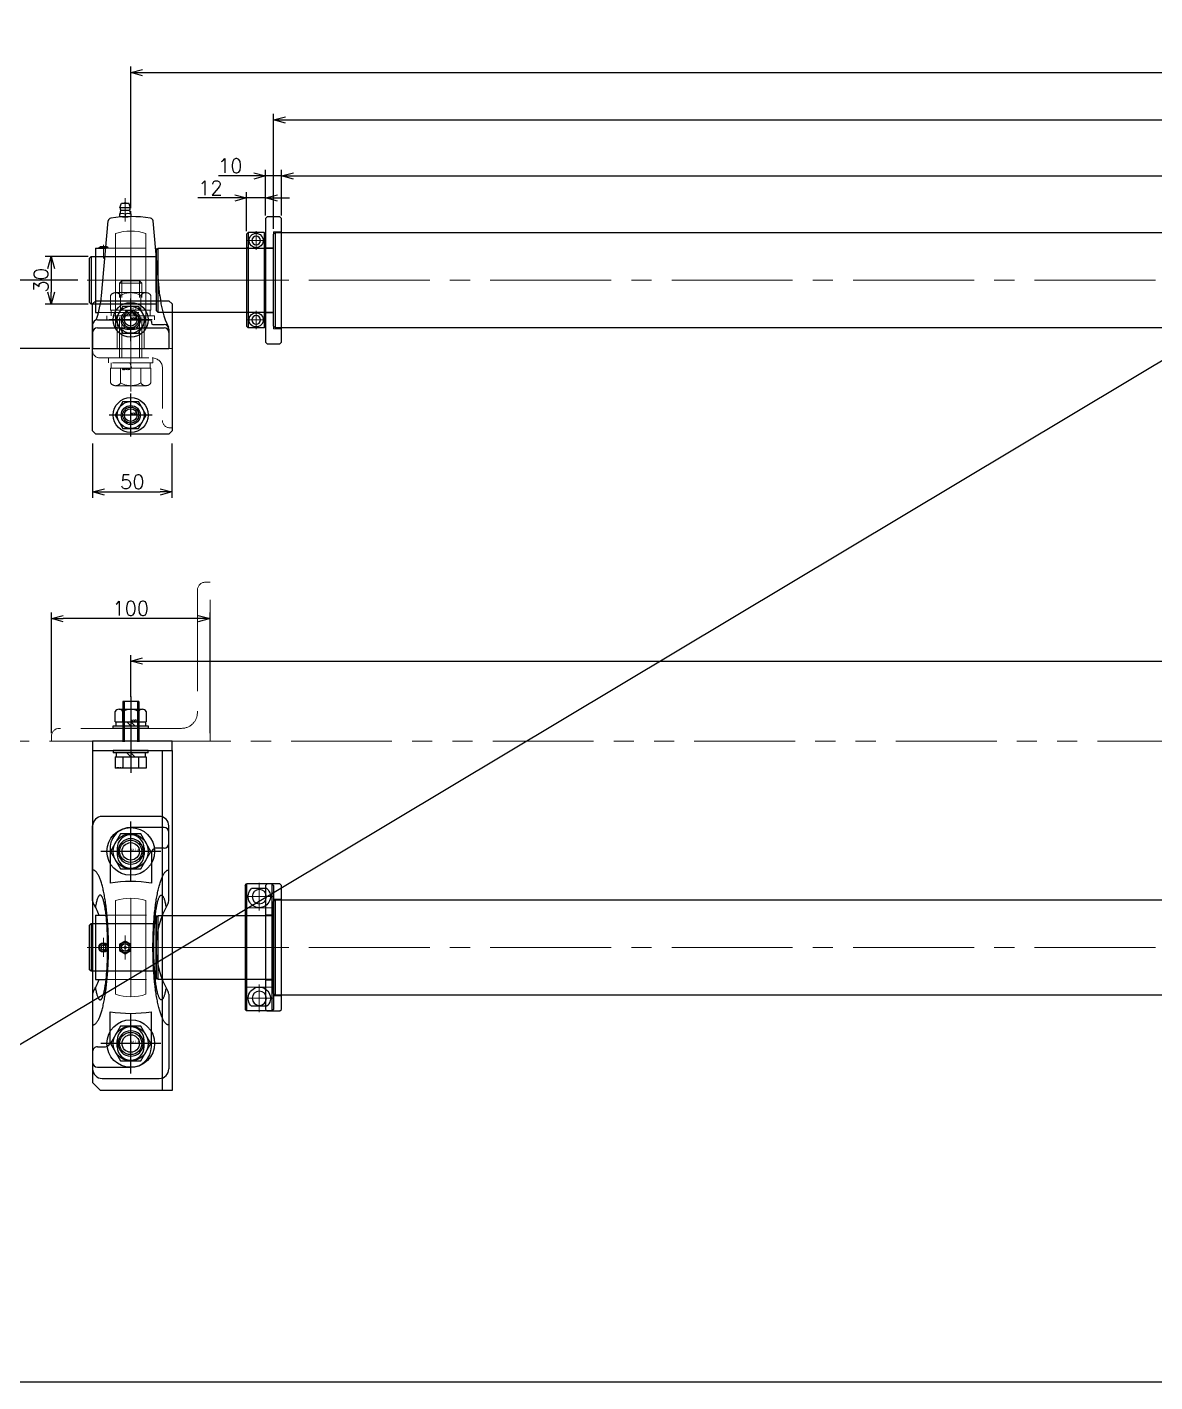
# Model space of a CAD drawing. Header units: millimetres. Extents: x -8731 to 85711, y -14522 to 31379.
# Drawn here: x 37711 to 38421, y -7306 to -6453 of the extents above; entities that cross this region are included whole.
import ezdxf

# ---------------------------------------------------------------- set-up
doc = ezdxf.new("R2010")
doc.units = ezdxf.units.MM
doc.header["$LTSCALE"] = 4
doc.header["$PDMODE"] = 99
doc.header["$PDSIZE"] = 1
for name, pattern in [('CENTER2', [28.575, 19.05, -3.175, 3.175, -3.175]), ('HIDDEN', [9.525, 6.35, -3.175]), ('PHANTOM2', [31.75, 15.875, -3.175, 3.175, -3.175, 3.175, -3.175])]:
    doc.linetypes.add(name, pattern=pattern)
for name, color, linetype, lineweight in [('04_HIDDEN', 2, 'HIDDEN', 13), ('05_CENTER', 4, 'CENTER2', 13), ('06_PHANTOM', 2, 'PHANTOM2', 13), ('08_DIM', 3, 'Continuous', 13)]:
    doc.layers.add(name, color=color, linetype=linetype, lineweight=lineweight)
doc.layers.add('10_DRAFT', color=8, linetype='Continuous', lineweight=0, plot=False)
doc.styles.add('KANJI0', font='txt.shx', dxfattribs={"width": 0.9, "height": 30, "bigfont": 'bigfont'})
doc.styles.add('KSS_TXT', font='txt.shx', dxfattribs={"bigfont": 'extfont2.shx'})
doc.styles.add('KSS_TXT_L', font='txt.shx', dxfattribs={"height": 9, "bigfont": 'extfont2.shx'})
doc.dimstyles.new('KSS_DIM', dxfattribs={"dimscale": 3, "dimtxt": 3, "dimasz": 2.5, "dimexe": 1.25, "dimexo": 0.625, "dimtad": 1, "dimdsep": 46, "dimtxsty": 'KSS_TXT', "dimblk": 'OPEN30', "dimcen": 0, "dimazin": 2, "dimtfac": 0.75, "dimtmove": 0, "dimatfit": 3, "dimldrblk": 'OPEN30', "dimfxl": 1, "dimtolj": 1, "dimarcsym": 0})

# ---------------------------------------------------------------- blocks, each defined once
blk = doc.blocks.new('A$C448B04A9_1_1_1')
at = {"color": 0}
for p, q in [((3, 100), (0, 100)), ((0, 0), (0, 100)), ((8, 18), (8, 95)), ((0, 0), (100, 0)), ((95, 8), (18, 8)), ((100, 3), (100, 0))]:
    blk.add_line(p, q, dxfattribs=at)
for centre, radius, start, end in [((3, 95), 5, 0, 90), ((18, 18), 10, 180, 270), ((95, 3), 5, 0, 90)]:
    blk.add_arc(centre, radius, start, end, dxfattribs=at)
blk = doc.blocks.new('_Open30')
at = {"color": 0, "linetype": 'ByBlock', "lineweight": -2}
for p, q in [((-1, 0.27), (0, 0)), ((0, 0), (-1, -0.27)), ((0, 0), (-1, 0))]:
    blk.add_line(p, q, dxfattribs=at)
blk = doc.blocks.new('*D1582')
at = {"layer": '08_DIM', "color": 0, "lineweight": -2, "transparency": 16777216}
for p, q in [((37776.13, -6874.85), (37776.13, -6848.58)), ((39876.13, -6867.69), (39876.13, -6848.58)), ((37783.63, -6852.33), (39868.63, -6852.33))]:
    blk.add_line(p, q, dxfattribs=at)
at = {"layer": 'Defpoints', "color": 0, "transparency": 16777216}
for p in [(39876.13, -6852.33), (37776.13, -6876.73), (39876.13, -6869.57)]:
    blk.add_point(p, dxfattribs=at)
at = {"layer": '08_DIM', "color": 0, "lineweight": -2, "transparency": 16777216, "xscale": 7.5, "yscale": 7.5, "zscale": 7.5, "rotation": 180}
blk.add_blockref('_Open30', (37776.13, -6852.33), dxfattribs=at)
at = {"layer": '08_DIM', "color": 0, "lineweight": -2, "transparency": 16777216, "xscale": 7.5, "yscale": 7.5, "zscale": 7.5}
blk.add_blockref('_Open30', (39876.13, -6852.33), dxfattribs=at)
at = {"layer": '08_DIM', "color": 0, "transparency": 16777216, "insert": (38826.13, -6845.95), "char_height": 9, "attachment_point": 5, "style": 'KSS_TXT'}
blk.add_mtext('\\A1;2100', dxfattribs=at)
blk = doc.blocks.new('*D1583')
at = {"layer": '08_DIM', "color": 0, "lineweight": -2, "transparency": 16777216}
for p, q in [((37726.13, -6897.85), (37726.13, -6821.85)), ((37818.63, -6825.6), (37733.63, -6825.6)), ((37826.13, -6897.85), (37826.13, -6821.85))]:
    blk.add_line(p, q, dxfattribs=at)
at = {"layer": 'Defpoints', "color": 0, "transparency": 16777216}
for p in [(37726.13, -6825.6), (37726.13, -6899.73), (37826.13, -6899.73)]:
    blk.add_point(p, dxfattribs=at)
at = {"layer": '08_DIM', "color": 0, "lineweight": -2, "transparency": 16777216, "xscale": 7.5, "yscale": 7.5, "zscale": 7.5, "rotation": 180}
blk.add_blockref('_Open30', (37726.13, -6825.6), dxfattribs=at)
at = {"layer": '08_DIM', "color": 0, "lineweight": -2, "transparency": 16777216, "xscale": 7.5, "yscale": 7.5, "zscale": 7.5}
blk.add_blockref('_Open30', (37826.13, -6825.6), dxfattribs=at)
at = {"layer": '08_DIM', "color": 0, "transparency": 16777216, "insert": (37776.13, -6819.22), "char_height": 9, "attachment_point": 5, "style": 'KSS_TXT'}
blk.add_mtext('\\A1;100', dxfattribs=at)
blk = doc.blocks.new('A$C75557FAE_1_1_1')
at = {"color": 0}
for p, q in [((-26, 941), (-26, 727)), ((-20, 727), (-20, 941)), ((24, 941), (24, 732)), ((-26, 727), (19, 727)), ((19, 727), (24, 732))]:
    blk.add_line(p, q, dxfattribs=at)
blk.add_lwpolyline([(-26, 947), (24, 947), (24, 941), (-26, 941)], close=True, dxfattribs=at)
for centre in [(0, 877.5), (0, 756.5)]:
    blk.add_circle(centre, 8, dxfattribs=at)
at = {"layer": '05_CENTER'}
for p, q in [((0, 928.08), (0, 959.92)), ((0, 862.34), (0, 892.66)), ((-15.16, 877.5), (15.16, 877.5)), ((0, 741.34), (0, 771.66)), ((-15.16, 756.5), (15.16, 756.5))]:
    blk.add_line(p, q, dxfattribs=at)
blk = doc.blocks.new('MUCAP206Jc_1_1_1')
at = {"color": 0}
for p, q in [((-82.5, 18), (-82.5, -18)), ((-29.39, 24), (-76.5, 24)), ((-75.5, 21), (-75.5, 0)), ((-62.5, 21), (-62.5, 16)), ((29.39, 24), (76.5, 24)), ((82.5, -18), (82.5, 18)), ((-59.5, 13), (-40.48, 13)), ((-20.25, 15.9), (20.25, 15.9)), ((-20.25, 15.53), (-20.25, 15.9)), ((20.25, 15.53), (20.25, 15.9)), ((62.5, 13), (40.48, 13)), ((-62.5, 8.5), (-58.5, 8.5)), ((62.5, 8.5), (58.5, 8.5)), ((-62.5, -8.5), (-58.5, -8.5)), ((62.5, -8.5), (58.5, -8.5)), ((75.5, -21), (75.5, 0)), ((-62.5, -13), (-40.48, -13)), ((-20.25, -22.2), (-20.25, -15.53)), ((20.25, -22.2), (20.25, -15.53)), ((59.5, -13), (40.48, -13)), ((62.5, -21), (62.5, -16)), ((-29.39, -24), (-76.5, -24)), ((-20.25, -22.2), (20.25, -22.2)), ((29.39, -24), (76.5, -24))]:
    blk.add_line(p, q, dxfattribs=at)
for points in [[(-2.02, 0), (-4.04, -3.5), (-2.02, -7), (2.02, -7), (4.04, -3.5), (2.02, 0)], [(-0.87, -15.7), (-1.73, -17.2), (-0.87, -18.7), (0.87, -18.7), (1.73, -17.2), (0.87, -15.7)]]:
    blk.add_lwpolyline(points, close=True, dxfattribs=at)
for points in [[(48.83, 24, 0), (48.82, 23.75, 0), (48.77, 23.51, 0), (48.7, 23.26, 0), (48.6, 23.02, 0), (48.46, 22.78, 0), (48.3, 22.53, 0), (48.11, 22.29, 0), (47.89, 22.05, 0), (47.64, 21.81, 0), (47.37, 21.57, 0), (47.06, 21.33, 0), (46.73, 21.1, 0), (46.37, 20.86, 0), (45.98, 20.63, 0), (45.56, 20.4, 0), (45.11, 20.17, 0), (44.64, 19.95, 0), (44.14, 19.72, 0), (43.62, 19.5, 0), (43.07, 19.29, 0), (42.49, 19.07, 0), (41.88, 18.86, 0), (41.26, 18.65, 0), (40.6, 18.44, 0), (39.92, 18.24, 0), (39.22, 18.04, 0), (38.5, 17.85, 0), (37.75, 17.66, 0), (36.98, 17.47, 0), (36.18, 17.28, 0), (35.37, 17.11, 0), (34.53, 16.93, 0), (33.67, 16.76, 0), (32.79, 16.59, 0), (31.9, 16.43, 0), (30.98, 16.27, 0), (30.04, 16.12, 0), (29.09, 15.97, 0), (28.12, 15.82, 0), (27.13, 15.68, 0), (26.12, 15.55, 0), (25.1, 15.42, 0), (24.07, 15.3, 0), (23.02, 15.18, 0), (21.96, 15.07, 0), (20.88, 14.96, 0), (19.79, 14.86, 0), (18.69, 14.76, 0), (17.57, 14.67, 0), (16.45, 14.58, 0), (15.32, 14.51, 0), (14.17, 14.43, 0), (13.02, 14.36, 0), (11.87, 14.3, 0), (10.7, 14.24, 0), (9.53, 14.19, 0), (8.35, 14.15, 0), (7.17, 14.11, 0), (5.98, 14.07, 0), (4.79, 14.05, 0), (3.59, 14.03, 0), (2.4, 14.01, 0), (1.2, 14, 0), (0, 14, 0), (-1.2, 14, 0), (-2.4, 14.01, 0), (-3.59, 14.03, 0), (-4.79, 14.05, 0), (-5.98, 14.07, 0), (-7.17, 14.11, 0), (-8.35, 14.15, 0), (-9.53, 14.19, 0), (-10.7, 14.24, 0), (-11.87, 14.3, 0), (-13.02, 14.36, 0), (-14.17, 14.43, 0), (-15.32, 14.51, 0), (-16.45, 14.58, 0), (-17.57, 14.67, 0), (-18.69, 14.76, 0), (-19.79, 14.86, 0), (-20.88, 14.96, 0), (-21.96, 15.07, 0), (-23.02, 15.18, 0), (-24.07, 15.3, 0), (-25.1, 15.42, 0), (-26.12, 15.55, 0), (-27.13, 15.68, 0), (-28.12, 15.82, 0), (-29.09, 15.97, 0), (-30.04, 16.12, 0), (-30.98, 16.27, 0), (-31.9, 16.43, 0), (-32.79, 16.59, 0), (-33.67, 16.76, 0), (-34.53, 16.93, 0), (-35.37, 17.11, 0), (-36.18, 17.28, 0), (-36.98, 17.47, 0), (-37.75, 17.66, 0), (-38.5, 17.85, 0), (-39.22, 18.04, 0), (-39.92, 18.24, 0), (-40.6, 18.44, 0), (-41.26, 18.65, 0), (-41.88, 18.86, 0), (-42.49, 19.07, 0), (-43.07, 19.29, 0), (-43.62, 19.5, 0), (-44.14, 19.72, 0), (-44.64, 19.95, 0), (-45.11, 20.17, 0), (-45.56, 20.4, 0), (-45.98, 20.63, 0), (-46.37, 20.86, 0), (-46.73, 21.1, 0), (-47.06, 21.33, 0), (-47.37, 21.57, 0), (-47.64, 21.81, 0), (-47.89, 22.05, 0), (-48.11, 22.29, 0), (-48.3, 22.53, 0), (-48.46, 22.78, 0), (-48.6, 23.02, 0), (-48.7, 23.26, 0), (-48.77, 23.51, 0), (-48.82, 23.75, 0), (-48.83, 24, 0)], [(25.5, 22.27, 0), (26.23, 22.14, 0), (26.92, 22, 0), (27.57, 21.87, 0), (28.2, 21.73, 0), (28.78, 21.58, 0), (29.33, 21.43, 0), (29.85, 21.28, 0), (30.33, 21.13, 0), (30.77, 20.98, 0), (31.17, 20.82, 0), (31.53, 20.66, 0), (31.86, 20.5, 0), (32.14, 20.34, 0), (32.38, 20.18, 0), (32.59, 20.01, 0), (32.75, 19.85, 0), (32.87, 19.68, 0), (32.95, 19.51, 0), (33, 19.35, 0), (32.99, 19.18, 0), (32.95, 19.01, 0), (32.87, 18.85, 0), (32.75, 18.68, 0), (32.58, 18.51, 0), (32.38, 18.35, 0), (32.13, 18.19, 0), (31.85, 18.02, 0), (31.52, 17.86, 0), (31.16, 17.7, 0), (30.75, 17.55, 0), (30.31, 17.39, 0), (29.83, 17.24, 0), (29.32, 17.09, 0), (28.76, 16.94, 0), (28.18, 16.8, 0), (27.55, 16.66, 0), (26.89, 16.52, 0), (26.2, 16.39, 0), (25.48, 16.26, 0), (24.72, 16.13, 0), (23.94, 16.01, 0), (23.12, 15.89, 0), (22.28, 15.77, 0), (21.4, 15.66, 0), (20.5, 15.56, 0), (19.58, 15.45, 0), (18.63, 15.36, 0), (17.66, 15.27, 0), (16.66, 15.18, 0), (15.65, 15.1, 0), (14.61, 15.02, 0), (13.56, 14.95, 0), (12.49, 14.88, 0), (11.4, 14.82, 0), (10.3, 14.77, 0), (9.19, 14.72, 0), (8.07, 14.67, 0), (6.93, 14.64, 0), (5.79, 14.6, 0), (4.64, 14.58, 0), (3.49, 14.56, 0), (2.33, 14.54, 0), (1.16, 14.53, 0), (0, 14.53, 0), (-1.16, 14.53, 0), (-2.33, 14.54, 0), (-3.49, 14.56, 0), (-4.64, 14.58, 0), (-5.79, 14.6, 0), (-6.93, 14.64, 0), (-8.07, 14.67, 0), (-9.19, 14.72, 0), (-10.3, 14.77, 0), (-11.4, 14.82, 0), (-12.49, 14.88, 0), (-13.56, 14.95, 0), (-14.61, 15.02, 0), (-15.65, 15.1, 0), (-16.66, 15.18, 0), (-17.66, 15.27, 0), (-18.63, 15.36, 0), (-19.58, 15.45, 0), (-20.5, 15.56, 0), (-21.4, 15.66, 0), (-22.28, 15.77, 0), (-23.12, 15.89, 0), (-23.94, 16.01, 0), (-24.72, 16.13, 0), (-25.48, 16.26, 0), (-26.2, 16.39, 0), (-26.89, 16.52, 0), (-27.55, 16.66, 0), (-28.18, 16.8, 0), (-28.76, 16.94, 0), (-29.32, 17.09, 0), (-29.83, 17.24, 0), (-30.31, 17.39, 0), (-30.75, 17.55, 0), (-31.16, 17.7, 0), (-31.52, 17.86, 0), (-31.85, 18.02, 0), (-32.13, 18.19, 0), (-32.38, 18.35, 0), (-32.58, 18.51, 0), (-32.75, 18.68, 0), (-32.87, 18.85, 0), (-32.95, 19.01, 0), (-32.99, 19.18, 0), (-33, 19.35, 0), (-32.95, 19.51, 0), (-32.87, 19.68, 0), (-32.75, 19.85, 0), (-32.59, 20.01, 0), (-32.38, 20.18, 0), (-32.14, 20.34, 0), (-31.86, 20.5, 0), (-31.53, 20.66, 0), (-31.17, 20.82, 0), (-30.77, 20.98, 0), (-30.33, 21.13, 0), (-29.85, 21.28, 0), (-29.33, 21.43, 0), (-28.78, 21.58, 0), (-28.2, 21.73, 0), (-27.57, 21.87, 0), (-26.92, 22, 0), (-26.23, 22.14, 0), (-25.5, 22.27, 0)], [(48.83, -24, 0), (48.82, -23.75, 0), (48.77, -23.51, 0), (48.7, -23.26, 0), (48.6, -23.02, 0), (48.46, -22.78, 0), (48.3, -22.53, 0), (48.11, -22.29, 0), (47.89, -22.05, 0), (47.64, -21.81, 0), (47.37, -21.57, 0), (47.06, -21.33, 0), (46.73, -21.1, 0), (46.37, -20.86, 0), (45.98, -20.63, 0), (45.56, -20.4, 0), (45.11, -20.17, 0), (44.64, -19.95, 0), (44.14, -19.72, 0), (43.62, -19.5, 0), (43.07, -19.29, 0), (42.49, -19.07, 0), (41.88, -18.86, 0), (41.26, -18.65, 0), (40.6, -18.44, 0), (39.92, -18.24, 0), (39.22, -18.04, 0), (38.5, -17.85, 0), (37.75, -17.66, 0), (36.98, -17.47, 0), (36.18, -17.28, 0), (35.37, -17.11, 0), (34.53, -16.93, 0), (33.67, -16.76, 0), (32.79, -16.59, 0), (31.9, -16.43, 0), (30.98, -16.27, 0), (30.04, -16.12, 0), (29.09, -15.97, 0), (28.12, -15.82, 0), (27.13, -15.69, 0), (26.12, -15.55, 0), (25.1, -15.42, 0), (24.07, -15.3, 0), (23.02, -15.18, 0), (21.96, -15.07, 0), (20.88, -14.96, 0), (19.79, -14.86, 0), (18.69, -14.76, 0), (17.57, -14.67, 0), (16.45, -14.59, 0), (15.32, -14.51, 0), (14.17, -14.43, 0), (13.02, -14.36, 0), (11.87, -14.3, 0), (10.7, -14.24, 0), (9.53, -14.19, 0), (8.35, -14.15, 0), (7.17, -14.11, 0), (5.98, -14.08, 0), (4.79, -14.05, 0), (3.59, -14.03, 0), (2.4, -14.01, 0), (1.2, -14, 0), (0, -14, 0), (-1.2, -14, 0), (-2.4, -14.01, 0), (-3.59, -14.03, 0), (-4.79, -14.05, 0), (-5.98, -14.08, 0), (-7.17, -14.11, 0), (-8.35, -14.15, 0), (-9.53, -14.19, 0), (-10.7, -14.24, 0), (-11.87, -14.3, 0), (-13.02, -14.36, 0), (-14.17, -14.43, 0), (-15.32, -14.51, 0), (-16.45, -14.59, 0), (-17.57, -14.67, 0), (-18.69, -14.76, 0), (-19.79, -14.86, 0), (-20.88, -14.96, 0), (-21.96, -15.07, 0), (-23.02, -15.18, 0), (-24.07, -15.3, 0), (-25.1, -15.42, 0), (-26.12, -15.55, 0), (-27.13, -15.69, 0), (-28.12, -15.82, 0), (-29.09, -15.97, 0), (-30.04, -16.12, 0), (-30.98, -16.27, 0), (-31.9, -16.43, 0), (-32.79, -16.59, 0), (-33.67, -16.76, 0), (-34.53, -16.93, 0), (-35.37, -17.11, 0), (-36.18, -17.28, 0), (-36.98, -17.47, 0), (-37.75, -17.66, 0), (-38.5, -17.85, 0), (-39.22, -18.04, 0), (-39.92, -18.24, 0), (-40.6, -18.44, 0), (-41.26, -18.65, 0), (-41.88, -18.86, 0), (-42.49, -19.07, 0), (-43.07, -19.29, 0), (-43.62, -19.5, 0), (-44.14, -19.72, 0), (-44.64, -19.95, 0), (-45.11, -20.17, 0), (-45.56, -20.4, 0), (-45.98, -20.63, 0), (-46.37, -20.86, 0), (-46.73, -21.1, 0), (-47.06, -21.33, 0), (-47.37, -21.57, 0), (-47.64, -21.81, 0), (-47.89, -22.05, 0), (-48.11, -22.29, 0), (-48.3, -22.53, 0), (-48.46, -22.78, 0), (-48.6, -23.02, 0), (-48.7, -23.26, 0), (-48.77, -23.51, 0), (-48.82, -23.75, 0), (-48.83, -24, 0)], [(25.5, -22.27, 0), (26.23, -22.14, 0), (26.92, -22, 0), (27.57, -21.87, 0), (28.2, -21.73, 0), (28.78, -21.58, 0), (29.33, -21.43, 0), (29.85, -21.28, 0), (30.33, -21.13, 0), (30.77, -20.98, 0), (31.17, -20.82, 0), (31.53, -20.66, 0), (31.86, -20.5, 0), (32.14, -20.34, 0), (32.38, -20.18, 0), (32.59, -20.01, 0), (32.75, -19.85, 0), (32.87, -19.68, 0), (32.95, -19.51, 0), (33, -19.35, 0), (32.99, -19.18, 0), (32.95, -19.01, 0), (32.87, -18.85, 0), (32.75, -18.68, 0), (32.58, -18.51, 0), (32.38, -18.35, 0), (32.13, -18.19, 0), (31.85, -18.02, 0), (31.52, -17.86, 0), (31.16, -17.71, 0), (30.75, -17.55, 0), (30.31, -17.39, 0), (29.83, -17.24, 0), (29.32, -17.09, 0), (28.76, -16.95, 0), (28.18, -16.8, 0), (27.55, -16.66, 0), (26.89, -16.52, 0), (26.2, -16.39, 0), (25.48, -16.26, 0), (24.72, -16.13, 0), (23.94, -16.01, 0), (23.12, -15.89, 0), (22.28, -15.77, 0), (21.4, -15.66, 0), (20.5, -15.56, 0), (19.58, -15.45, 0), (18.63, -15.36, 0), (17.66, -15.27, 0), (16.66, -15.18, 0), (15.65, -15.1, 0), (14.61, -15.02, 0), (13.56, -14.95, 0), (12.49, -14.88, 0), (11.4, -14.82, 0), (10.3, -14.77, 0), (9.19, -14.72, 0), (8.07, -14.68, 0), (6.93, -14.64, 0), (5.79, -14.6, 0), (4.64, -14.58, 0), (3.49, -14.56, 0), (2.33, -14.54, 0), (1.16, -14.53, 0), (0, -14.53, 0), (-1.16, -14.53, 0), (-2.33, -14.54, 0), (-3.49, -14.56, 0), (-4.64, -14.58, 0), (-5.79, -14.6, 0), (-6.93, -14.64, 0), (-8.07, -14.68, 0), (-9.19, -14.72, 0), (-10.3, -14.77, 0), (-11.4, -14.82, 0), (-12.49, -14.88, 0), (-13.56, -14.95, 0), (-14.61, -15.02, 0), (-15.65, -15.1, 0), (-16.66, -15.18, 0), (-17.66, -15.27, 0), (-18.63, -15.36, 0), (-19.58, -15.45, 0), (-20.5, -15.56, 0), (-21.4, -15.66, 0), (-22.28, -15.77, 0), (-23.12, -15.89, 0), (-23.94, -16.01, 0), (-24.72, -16.13, 0), (-25.48, -16.26, 0), (-26.2, -16.39, 0), (-26.89, -16.52, 0), (-27.55, -16.66, 0), (-28.18, -16.8, 0), (-28.76, -16.95, 0), (-29.32, -17.09, 0), (-29.83, -17.24, 0), (-30.31, -17.39, 0), (-30.75, -17.55, 0), (-31.16, -17.71, 0), (-31.52, -17.86, 0), (-31.85, -18.02, 0), (-32.13, -18.19, 0), (-32.38, -18.35, 0), (-32.58, -18.51, 0), (-32.75, -18.68, 0), (-32.87, -18.85, 0), (-32.95, -19.01, 0), (-32.99, -19.18, 0), (-33, -19.35, 0), (-32.95, -19.51, 0), (-32.87, -19.68, 0), (-32.75, -19.85, 0), (-32.59, -20.01, 0), (-32.38, -20.18, 0), (-32.14, -20.34, 0), (-31.86, -20.5, 0), (-31.53, -20.66, 0), (-31.17, -20.82, 0), (-30.77, -20.98, 0), (-30.33, -21.13, 0), (-29.85, -21.28, 0), (-29.33, -21.43, 0), (-28.78, -21.58, 0), (-28.2, -21.73, 0), (-27.57, -21.87, 0), (-26.92, -22, 0), (-26.23, -22.14, 0), (-25.5, -22.27, 0)]]:
    blk.add_polyline3d(points, dxfattribs=at)
for centre, radius in [((0, -3.5), 3.3), ((0, -3.5), 2.4), ((0, -3.5), 0.555), ((0, -17.2), 3), ((0, -17.2), 2.45)]:
    blk.add_circle(centre, radius, dxfattribs=at)
for centre, radius, start, end in [((-76.5, 18), 6, 90, 180), ((-72.5, 21), 3, 90, 180), ((-65.5, 21), 3, 0, 90), ((-29.39, 21), 3, 59.54969, 90), ((0, 71), 55, 239.54969, 300.45031), ((29.39, 21), 3, 90, 120.45031), ((76.5, 18), 6, 0, 90), ((-59.5, 16), 3, 180, 270), ((41.5, 0), 83, 170.98886, 189.01114), ((-41.5, 0), 83, 350.98886, 9.01114), ((62.5, 0), 13, 0, 90), ((-62.5, 0), 13, 180, 270), ((-62.5, 0), 8.5, 90, 270), ((-58.5, 0), 8.5, 270, 90), ((58.5, 0), 8.5, 90, 270), ((62.5, 0), 8.5, 270, 90), ((59.5, -16), 3, 0, 90), ((-76.5, -18), 6, 180, 270), ((-29.39, -21), 3, 270, 300.45031), ((0, -71), 55, 111.60353, 120.45031), ((0, -71), 55, 59.54969, 68.39647), ((29.39, -21), 3, 239.54969, 270), ((65.5, -21), 3, 180, 270), ((72.5, -21), 3, 270, 0), ((76.5, -18), 6, 270, 0)]:
    blk.add_arc(centre, radius, start, end, dxfattribs=at)
at = {"layer": '04_HIDDEN', "color": 0}
for p, q in [((-20.25, -15.53), (-20.25, 15.53)), ((-15, -22.2), (-15, 15.9)), ((15, -22.2), (15, 15.9)), ((20.25, -15.53), (20.25, 15.53))]:
    blk.add_line(p, q, dxfattribs=at)
at = {"layer": '05_CENTER', "color": 0}
for p, q in [((-60.5, -12.34), (-60.5, 12.34)), ((60.5, -12.34), (60.5, 12.34)), ((-75.83, 0), (-45.17, 0)), ((75.83, 0), (45.17, 0)), ((-7.51, -3.5), (7.51, -3.5)), ((-6, -17.2), (6, -17.2))]:
    blk.add_line(p, q, dxfattribs=at)
at = {"layer": '10_DRAFT'}
for p, q in [((-29.51, 9.5), (29.51, 9.5)), ((0, -22.2), (0, 15.9)), ((31, 0), (-31, 0)), ((-29.51, -9.5), (29.51, -9.5))]:
    blk.add_line(p, q, dxfattribs=at)
for start, end in [(162.15448, 197.84552), (342.15448, 17.84552)]:
    blk.add_arc((0, 0), 31, start, end, dxfattribs=at)
blk = doc.blocks.new('M14Nv_1_1_1')
at = {"color": 0, "linetype": 'CENTER2'}
for p, q in [((0, -18.89), (0, 18.89)), ((18.89, 0), (-18.89, 0))]:
    blk.add_line(p, q, dxfattribs=at)
at = {"color": 0}
for p, q in [((-6.35, 11), (-12.7, 0)), ((6.35, 11), (-6.35, 11)), ((12.7, 0), (6.35, 11)), ((-12.7, 0), (-6.35, -11)), ((6.35, -11), (12.7, 0)), ((-6.35, -11), (6.35, -11))]:
    blk.add_line(p, q, dxfattribs=at)
for radius in [15, 11, 7, 5.5]:
    blk.add_circle((0, 0), radius, dxfattribs=at)
at = {"layer": '10_DRAFT', "ltscale": 3, "style": 'KANJI0', "width": 0.82}
blk.add_text('Ｍ１４', height=1.5, dxfattribs=at).set_placement((0.39, 0.1))
blk = doc.blocks.new('A$C10D23A00_1_1_1')
for p, q in [((-959, 30), (-959, -30)), ((-1033, 20), (-1033, -20)), ((-1075, 15), (-1075, -15))]:
    blk.add_line(p, q)
at = {"color": 0}
for p, q in [((-1034, 19), (-1033, 20)), ((-1034, 19), (-1034, -19)), ((-960, 20), (-1033, 20)), ((-1076, 14), (-1075, 15)), ((-1076, -14), (-1076, 14)), ((-1075, 15), (-1034, 15)), ((-1075, -15), (-1076, -14)), ((-1034, -15), (-1075, -15)), ((-1033, -20), (-1034, -19)), ((-1033, -20), (-960, -20))]:
    blk.add_line(p, q, dxfattribs=at)
for points in [[(-959, -30), (-959, -30), (-960, -29), (-960, 29), (-959, 30), (-959, 30)], [(-959, 30), (959, 30)], [(959, -30), (-959, -30)]]:
    blk.add_lwpolyline(points, dxfattribs=at)
at = {"layer": '05_CENTER'}
blk.add_line((1081.54, 0), (-1081.54, 0), dxfattribs=at)
blk = doc.blocks.new('A$C62180693_1_1_1')
at = {"color": 0}
blk.add_lwpolyline([(10, 39), (10, -39), (9, -40), (1, -40), (0, -39), (0, 39), (1, 40), (9, 40)], close=True, dxfattribs=at)
at = {"layer": '04_HIDDEN'}
for p, q in [((0, 30.5), (5, 30.5)), ((5, -30.5), (5, 30.5)), ((5, 20.5), (10, 20.5)), ((5, -20.5), (10, -20.5)), ((0, -30.5), (5, -30.5))]:
    blk.add_line(p, q, dxfattribs=at)
at = {"layer": '10_DRAFT'}
blk.add_line((0, 0), (10, 0), dxfattribs=at)
blk = doc.blocks.new('SCSPJ50-18a_1_1_1')
at = {"color": 0}
for p, q in [((0, 39), (1, 40)), ((0, 39), (0, -39)), ((1, 40), (1, -40)), ((1, 40), (17, 40)), ((4.19, 37.08), (13.81, 37.08)), ((17, 40), (17, -40)), ((18, 39), (17, 40)), ((18, 39), (18, -39)), ((18, 20.75), (18, 20.75)), ((18, 0), (18, 0)), ((0, -39), (1, -40)), ((1, -40), (17, -40)), ((4.19, -37.08), (13.81, -37.08)), ((18, -39), (17, -40))]:
    blk.add_line(p, q, dxfattribs=at)
for centre in [(9, 32), (9, -32)]:
    blk.add_circle(centre, 4.5, dxfattribs=at)
for centre, start, end in [((9, 32), 133.45989, 46.54011), ((9, -32), 313.45989, 226.54011)]:
    blk.add_arc(centre, 7, start, end, dxfattribs=at)
at = {"layer": '04_HIDDEN', "color": 0}
for p, q in [((1, 25), (0, 26)), ((17, 25), (18, 26)), ((1, 25), (17, 25)), ((1, -25), (0, -26)), ((1, -25), (17, -25)), ((17, -25), (18, -26))]:
    blk.add_line(p, q, dxfattribs=at)
at = {"layer": '05_CENTER', "color": 0}
for p, q in [((9, 40.69), (9, 23.31)), ((0.31, 32), (17.69, 32)), ((9, -40.69), (9, -23.31)), ((0.31, -32), (17.69, -32))]:
    blk.add_line(p, q, dxfattribs=at)
at = {"layer": '10_DRAFT'}
blk.add_line((0, 0), (18, 0), dxfattribs=at)
blk = doc.blocks.new('A$C398827A2_1_1_1')
at = {"color": 4, "rotation": 270}
blk.add_blockref('MUCAP206Jc_1_1_1', (0, -60.5), dxfattribs=at)
for name, p in [('M14Nv_1_1_1', (0, 0)), ('A$C10D23A00_1_1_1', (1050, -60.5)), ('M14Nv_1_1_1', (0, -121))]:
    blk.add_blockref(name, p)
at = {"color": 4, "xscale": -1}
blk.add_blockref('SCSPJ50-18a_1_1_1', (90, -60.5), dxfattribs=at)
at = {"xscale": -1}
blk.add_blockref('A$C62180693_1_1_1', (95, -60.5), dxfattribs=at)
blk = doc.blocks.new('A$C6E312E5A_1_1_1')
at = {"color": 0}
for p, q in [((0, 0), (0, -50)), ((0, 0), (50, 0)), ((50, -1.5), (50, 0)), ((12.5, -6), (45.5, -6)), ((6, -45.5), (6, -12.5)), ((1.5, -50), (0, -50))]:
    blk.add_line(p, q, dxfattribs=at)
for centre, radius, start, end in [((12.5, -12.5), 6.5, 90, 180), ((45.5, -1.5), 4.5, 270, 0), ((1.5, -45.5), 4.5, 270, 0)]:
    blk.add_arc(centre, radius, start, end, dxfattribs=at)
blk = doc.blocks.new('A$C11F4477C_1_1_1')
at = {"color": 0}
blk.add_lwpolyline([(-8, 41), (72, 41), (74, 39), (74, -7), (72, -9), (-8, -9), (-10, -7), (-10, 39)], close=True, dxfattribs=at)
for centre in [(2, 15), (62, 15)]:
    blk.add_circle(centre, 6, dxfattribs=at)
at = {"layer": '05_CENTER'}
for p, q in [((2, 4.71), (2, 25.29)), ((62, 4.71), (62, 25.29)), ((12.29, 15), (-8.29, 15)), ((32.64, 15), (13.36, 15)), ((72.29, 15), (51.71, 15))]:
    blk.add_line(p, q, dxfattribs=at)
at = {"layer": '04_HIDDEN'}
blk.add_blockref('A$C6E312E5A_1_1_1', (20, 41), dxfattribs=at)
blk = doc.blocks.new('A$C70D42784_1_1_1')
blk.add_blockref('A$C11F4477C_1_1_1', (0, -15))
blk = doc.blocks.new('*D2989')
at = {"layer": '08_DIM', "color": 0, "lineweight": -2, "transparency": 16777216}
for p, q in [((37742.72, -6612.52), (37698.3, -6612.52)), ((37702.05, -6620.02), (37702.05, -6647.92)), ((37750.26, -6655.42), (37698.3, -6655.42))]:
    blk.add_line(p, q, dxfattribs=at)
at = {"layer": 'Defpoints', "color": 0, "transparency": 16777216}
for p in [(37744.59, -6612.52), (37702.05, -6655.42), (37752.13, -6655.42)]:
    blk.add_point(p, dxfattribs=at)
at = {"layer": '08_DIM', "color": 0, "lineweight": -2, "transparency": 16777216, "xscale": 7.5, "yscale": 7.5, "zscale": 7.5}
for p, rotation in [((37702.05, -6612.52), 90), ((37702.05, -6655.42), 270)]:
    blk.add_blockref('_Open30', p, dxfattribs=dict(at, rotation=rotation))
at = {"layer": '08_DIM', "color": 0, "transparency": 16777216, "insert": (37695.67, -6633.97), "char_height": 9, "attachment_point": 5, "rotation": 90, "style": 'KSS_TXT'}
blk.add_mtext('\\A1;42.9', dxfattribs=at)
blk = doc.blocks.new('*D2990')
at = {"layer": '08_DIM', "color": 0, "lineweight": -2, "transparency": 16777216}
for p, q in [((37749.26, -6597.52), (37722.22, -6597.52)), ((37725.97, -6605.02), (37725.97, -6620.02)), ((37749.26, -6627.52), (37722.22, -6627.52))]:
    blk.add_line(p, q, dxfattribs=at)
at = {"layer": 'Defpoints', "color": 0, "transparency": 16777216}
for p in [(37751.13, -6597.52), (37725.97, -6627.52), (37751.13, -6627.52)]:
    blk.add_point(p, dxfattribs=at)
at = {"layer": '08_DIM', "color": 0, "lineweight": -2, "transparency": 16777216, "xscale": 7.5, "yscale": 7.5, "zscale": 7.5}
for p, rotation in [((37725.97, -6597.52), 90), ((37725.97, -6627.52), 270)]:
    blk.add_blockref('_Open30', p, dxfattribs=dict(at, rotation=rotation))
at = {"layer": '08_DIM', "color": 0, "transparency": 16777216, "insert": (37719.6, -6612.52), "char_height": 9, "attachment_point": 5, "rotation": 90, "style": 'KSS_TXT'}
blk.add_mtext('\\A1;30', dxfattribs=at)
blk = doc.blocks.new('*D2991')
at = {"layer": '08_DIM', "color": 0, "lineweight": -2, "transparency": 16777216}
for p, q in [((37752.13, -6715.29), (37752.13, -6749.59)), ((37802.13, -6715.29), (37802.13, -6749.59)), ((37759.63, -6745.84), (37794.63, -6745.84))]:
    blk.add_line(p, q, dxfattribs=at)
at = {"layer": 'Defpoints', "color": 0, "transparency": 16777216}
for p in [(37752.13, -6713.42), (37802.13, -6713.42), (37802.13, -6745.84)]:
    blk.add_point(p, dxfattribs=at)
at = {"layer": '08_DIM', "color": 0, "lineweight": -2, "transparency": 16777216, "xscale": 7.5, "yscale": 7.5, "zscale": 7.5, "rotation": 180}
blk.add_blockref('_Open30', (37752.13, -6745.84), dxfattribs=at)
at = {"layer": '08_DIM', "color": 0, "lineweight": -2, "transparency": 16777216, "xscale": 7.5, "yscale": 7.5, "zscale": 7.5}
blk.add_blockref('_Open30', (37802.13, -6745.84), dxfattribs=at)
at = {"layer": '08_DIM', "color": 0, "transparency": 16777216, "insert": (37777.13, -6739.46), "char_height": 9, "attachment_point": 5, "style": 'KSS_TXT'}
blk.add_mtext('\\A1;50', dxfattribs=at)
blk = doc.blocks.new('*D2992')
at = {"layer": '08_DIM', "color": 0, "lineweight": -2, "transparency": 16777216}
for p, q in [((37776.13, -6567.12), (37776.13, -6477.95)), ((37783.63, -6481.7), (39868.63, -6481.7)), ((39876.13, -6567.12), (39876.13, -6477.95))]:
    blk.add_line(p, q, dxfattribs=at)
at = {"layer": 'Defpoints', "color": 0, "transparency": 16777216}
for p in [(39876.13, -6481.7), (37776.13, -6569), (39876.13, -6569)]:
    blk.add_point(p, dxfattribs=at)
at = {"layer": '08_DIM', "color": 0, "lineweight": -2, "transparency": 16777216, "xscale": 7.5, "yscale": 7.5, "zscale": 7.5, "rotation": 180}
blk.add_blockref('_Open30', (37776.13, -6481.7), dxfattribs=at)
at = {"layer": '08_DIM', "color": 0, "lineweight": -2, "transparency": 16777216, "xscale": 7.5, "yscale": 7.5, "zscale": 7.5}
blk.add_blockref('_Open30', (39876.13, -6481.7), dxfattribs=at)
at = {"layer": '08_DIM', "color": 0, "transparency": 16777216, "insert": (38826.13, -6475.32), "char_height": 9, "attachment_point": 5, "style": 'KSS_TXT'}
blk.add_mtext('\\A1;2100', dxfattribs=at)
blk = doc.blocks.new('*D2993')
at = {"layer": '08_DIM', "color": 0, "lineweight": -2, "transparency": 16777216}
for p, q in [((37866.13, -6580.14), (37866.13, -6507.76)), ((39786.13, -6580.14), (39786.13, -6507.76)), ((37873.63, -6511.51), (39778.63, -6511.51))]:
    blk.add_line(p, q, dxfattribs=at)
at = {"layer": 'Defpoints', "color": 0, "transparency": 16777216}
for p in [(39786.13, -6511.51), (37866.13, -6582.02), (39786.13, -6582.02)]:
    blk.add_point(p, dxfattribs=at)
at = {"layer": '08_DIM', "color": 0, "lineweight": -2, "transparency": 16777216, "xscale": 7.5, "yscale": 7.5, "zscale": 7.5, "rotation": 180}
blk.add_blockref('_Open30', (37866.13, -6511.51), dxfattribs=at)
at = {"layer": '08_DIM', "color": 0, "lineweight": -2, "transparency": 16777216, "xscale": 7.5, "yscale": 7.5, "zscale": 7.5}
blk.add_blockref('_Open30', (39786.13, -6511.51), dxfattribs=at)
at = {"layer": '08_DIM', "color": 0, "transparency": 16777216, "insert": (38826.13, -6505.14), "char_height": 9, "attachment_point": 5, "style": 'KSS_TXT'}
blk.add_mtext('\\A1;1920', dxfattribs=at)
blk = doc.blocks.new('*D2994')
at = {"layer": '08_DIM', "color": 0, "lineweight": -2, "transparency": 16777216}
for p, q in [((37841.63, -6560.7), (37818.38, -6560.7)), ((37849.13, -6581.64), (37849.13, -6556.95)), ((37861.13, -6560.7), (37849.13, -6560.7)), ((37861.13, -6571.64), (37861.13, -6556.95)), ((37868.63, -6560.7), (37876.13, -6560.7))]:
    blk.add_line(p, q, dxfattribs=at)
at = {"layer": 'Defpoints', "color": 0, "transparency": 16777216}
for p in [(37849.13, -6560.7), (37861.13, -6573.52), (37849.13, -6583.52)]:
    blk.add_point(p, dxfattribs=at)
at = {"layer": '08_DIM', "color": 0, "lineweight": -2, "transparency": 16777216, "xscale": 7.5, "yscale": 7.5, "zscale": 7.5}
blk.add_blockref('_Open30', (37849.13, -6560.7), dxfattribs=at)
at = {"layer": '08_DIM', "color": 0, "lineweight": -2, "transparency": 16777216, "xscale": 7.5, "yscale": 7.5, "zscale": 7.5, "rotation": 180}
blk.add_blockref('_Open30', (37861.13, -6560.7), dxfattribs=at)
at = {"layer": '08_DIM', "color": 0, "transparency": 16777216, "insert": (37826.26, -6554.32), "char_height": 9, "attachment_point": 5, "style": 'KSS_TXT'}
blk.add_mtext('\\A1;12', dxfattribs=at)
blk = doc.blocks.new('*D2995')
at = {"layer": '08_DIM', "color": 0, "lineweight": -2, "transparency": 16777216}
for p, q in [((37861.13, -6571.64), (37861.13, -6543.04)), ((37871.13, -6571.64), (37871.13, -6543.04)), ((37853.63, -6546.79), (37831.51, -6546.79)), ((37871.13, -6546.79), (37861.13, -6546.79)), ((37878.63, -6546.79), (37886.13, -6546.79))]:
    blk.add_line(p, q, dxfattribs=at)
at = {"layer": 'Defpoints', "color": 0, "transparency": 16777216}
for p in [(37861.13, -6546.79), (37861.13, -6573.52), (37871.13, -6573.52)]:
    blk.add_point(p, dxfattribs=at)
at = {"layer": '08_DIM', "color": 0, "lineweight": -2, "transparency": 16777216, "xscale": 7.5, "yscale": 7.5, "zscale": 7.5}
blk.add_blockref('_Open30', (37861.13, -6546.79), dxfattribs=at)
at = {"layer": '08_DIM', "color": 0, "lineweight": -2, "transparency": 16777216, "xscale": 7.5, "yscale": 7.5, "zscale": 7.5, "rotation": 180}
blk.add_blockref('_Open30', (37871.13, -6546.79), dxfattribs=at)
at = {"layer": '08_DIM', "color": 0, "transparency": 16777216, "insert": (37838.82, -6540.42), "char_height": 9, "attachment_point": 5, "style": 'KSS_TXT'}
blk.add_mtext('\\A1;10', dxfattribs=at)
blk = doc.blocks.new('*D2996')
at = {"layer": '08_DIM', "color": 0, "lineweight": -2, "transparency": 16777216}
for p, q in [((37871.13, -6571.64), (37871.13, -6543.04)), ((39781.13, -6571.64), (39781.13, -6543.04)), ((37878.63, -6546.79), (39773.63, -6546.79))]:
    blk.add_line(p, q, dxfattribs=at)
at = {"layer": 'Defpoints', "color": 0, "transparency": 16777216}
for p in [(39781.13, -6546.79), (37871.13, -6573.52), (39781.13, -6573.52)]:
    blk.add_point(p, dxfattribs=at)
at = {"layer": '08_DIM', "color": 0, "lineweight": -2, "transparency": 16777216, "xscale": 7.5, "yscale": 7.5, "zscale": 7.5, "rotation": 180}
blk.add_blockref('_Open30', (37871.13, -6546.79), dxfattribs=at)
at = {"layer": '08_DIM', "color": 0, "lineweight": -2, "transparency": 16777216, "xscale": 7.5, "yscale": 7.5, "zscale": 7.5}
blk.add_blockref('_Open30', (39781.13, -6546.79), dxfattribs=at)
at = {"layer": '08_DIM', "color": 0, "transparency": 16777216, "insert": (38826.13, -6540.42), "char_height": 9, "attachment_point": 5, "style": 'KSS_TXT'}
blk.add_mtext('\\A1;1910', dxfattribs=at)
blk = doc.blocks.new('M14Nza_1_1_1')
at = {"color": 0}
for p, q in [((-9.52, 17.1), (9.52, 17.1)), ((-12.7, 15.4), (-12.7, 6.1)), ((-6.35, 6.1), (-6.35, 15.4)), ((6.35, 15.4), (6.35, 6.1)), ((12.7, 15.4), (12.7, 6.1)), ((-12.7, 6.1), (12.7, 6.1)), ((-12.25, 2.6), (-12.25, 6.1)), ((-3.5, 6.1), (0, 2.6)), ((0, 6.1), (3.5, 2.6)), ((12.25, 6.1), (12.25, 2.6))]:
    blk.add_line(p, q, dxfattribs=at)
at = {"color": 0, "linetype": 'CENTER2'}
blk.add_line((0, 0), (0, 17.1), dxfattribs=at)
at = {"color": 0}
blk.add_lwpolyline([(-15, 0), (15, 0), (15, 2.6), (-15, 2.6)], close=True, dxfattribs=at)
for centre, radius, start, end in [((-9.52, 13.29), 3.81, 33.626, 146.374), ((0, 4.4), 12.7, 60, 120), ((9.52, 13.29), 3.81, 33.626, 146.374)]:
    blk.add_arc(centre, radius, start, end, dxfattribs=at)
at = {"layer": '10_DRAFT', "ltscale": 3, "style": 'KANJI0', "width": 0.82}
blk.add_text('Ｍ１４', height=1.5, dxfattribs=at).set_placement((0.39, 6.2))
blk = doc.blocks.new('MUCAP206Jb_1_1_1')
at = {"color": 0}
for p, q in [((-6.8, 88.73), (-5.9, 91.43)), ((-6.8, 88.73), (-0.2, 88.73)), ((-6.3, 86.98), (-0.7, 86.98)), ((-5.9, 91.43), (-1.1, 91.43)), ((-0.2, 88.73), (-1.1, 91.43)), ((-18.37, 33.2), (-14.14, 80.26)), ((-7, 84.56), (-7, 83.3)), ((-5.25, 82.93), (-1.75, 82.93)), ((-3.5, 84.56), (-3.5, 83.3)), ((0, 84.56), (0, 83.3)), ((18.37, 33.2), (14.14, 80.26)), ((-22.2, 63.15), (-22.2, 22.65)), ((-22.2, 63.15), (-15.68, 63.15)), ((-20.2, 63.4), (-19.33, 63.9)), ((-14.2, 63.4), (-20.2, 63.4)), ((-20.2, 63.15), (-20.2, 63.4)), ((-19.65, 63.15), (-19.65, 63.72)), ((-15.07, 63.9), (-19.33, 63.9)), ((-14.2, 63.4), (-15.07, 63.9)), ((-14.75, 63.15), (-14.75, 63.72)), ((-14.2, 63.15), (-14.2, 63.4)), ((15.68, 63.15), (15.9, 63.15)), ((15.9, 63.15), (15.9, 60.65)), ((-22.2, 22.65), (-20.27, 22.65)), ((-21, 18), (12, 18)), ((-24, 15), (-24, 0)), ((-21, 13), (21, 13)), ((13, 17), (13, 16)), ((14, 15), (21, 15)), ((24, 12), (24, 0)), ((-24, 0), (24, 0))]:
    blk.add_line(p, q, dxfattribs=at)
for centre, radius, start, end in [((-12.29, 87.35), 6, 332.37229, 353.89834), ((-3.5, 88.73), 3.3, 180, 208.06161), ((-7.12, 86.8), 0.8, 353.89834, 28.06161), ((-3.5, 89.94), 1.59, 69.55499, 110.44501), ((0.12, 86.8), 0.8, 151.93839, 186.10166), ((5.29, 87.35), 6, 186.10166, 207.62771), ((-3.5, 88.73), 3.3, 331.93839, 0), ((-12.15, 80.08), 2, 98.6248, 174.86827), ((0, 0), 83, 81.3752, 98.6248), ((-5.25, 80.61), 4.32, 66.10224, 113.89776), ((-5.25, 87.25), 4.32, 246.10224, 293.89776), ((-1.75, 80.61), 4.32, 66.10224, 113.89776), ((-1.75, 87.25), 4.32, 246.10224, 293.89776), ((12.15, 80.08), 2, 5.13173, 81.3752), ((-78.13, 38.57), 60, 339.84489, 354.86827), ((78.13, 38.57), 60, 185.13173, 204.94017), ((-21, 15), 3, 90, 180), ((12, 17), 1, 0, 90), ((-21, 10), 3, 90, 180), ((14, 16), 1, 180, 270), ((21, 12), 3, 0, 90), ((21, 10), 3, 0, 90)]:
    blk.add_arc(centre, radius, start, end, dxfattribs=at)
at = {"layer": '04_HIDDEN', "color": 0}
for p, q in [((-15.68, 63.15), (15.68, 63.15)), ((15.9, 60.65), (15.9, 22.65)), ((-22.2, 57.9), (15.9, 57.9)), ((-22.2, 27.9), (15.9, 27.9)), ((-20.27, 22.65), (15.9, 22.65)), ((-8.5, 18), (-8.5, 0)), ((8.5, 18), (8.5, 0))]:
    blk.add_line(p, q, dxfattribs=at)
at = {"layer": '05_CENTER', "color": 0}
for p, q in [((-3.5, 79.92), (-3.5, 94.53)), ((0, 86.42), (0, 0)), ((-17.2, 65.24), (-17.2, 56.57))]:
    blk.add_line(p, q, dxfattribs=at)
at = {"layer": '10_DRAFT'}
for p, q in [((-9.5, 72.41), (-9.5, 13.39)), ((9.5, 72.41), (9.5, 13.39)), ((-22.2, 42.9), (15.9, 42.9))]:
    blk.add_line(p, q, dxfattribs=at)
for start, end in [(72.15448, 107.84552), (252.15448, 287.84552)]:
    blk.add_arc((0, 42.9), 31, start, end, dxfattribs=at)
blk = doc.blocks.new('A$C65894FD0_1_1_1')
at = {"color": 0}
for p, q in [((-9.52, 17.5), (9.52, 17.5)), ((-12.7, 15.8), (-12.7, 6.5)), ((-6.35, 6.5), (-6.35, 15.8)), ((6.35, 15.8), (6.35, 6.5)), ((12.7, 15.8), (12.7, 6.5)), ((-14, 0), (-14, 3)), ((-14, 3), (14, 3)), ((14, 0), (-14, 0)), ((12.7, 6.5), (-12.7, 6.5)), ((-12.25, 3), (-12.25, 6.5)), ((-7, 0), (-7, -47.1)), ((-5.6, 0), (-5.6, -48.5)), ((-0.64, 6.5), (0.64, 3)), ((5.6, 0), (5.6, -48.5)), ((7, 0), (7, -47.1)), ((12.25, 6.5), (12.25, 3)), ((14, 3), (14, 0)), ((-7, -47.1), (-5.6, -48.5)), ((7, -47.1), (-7, -47.1)), ((5.6, -48.5), (-5.6, -48.5)), ((7, -47.1), (5.6, -48.5))]:
    blk.add_line(p, q, dxfattribs=at)
at = {"color": 0, "linetype": 'CENTER2'}
blk.add_line((0, -51.09), (0, 21.25), dxfattribs=at)
at = {"color": 0}
for centre, radius, start, end in [((-9.52, 13.69), 3.81, 33.626, 146.374), ((0, 4.8), 12.7, 60, 120), ((9.52, 13.69), 3.81, 33.626, 146.374)]:
    blk.add_arc(centre, radius, start, end, dxfattribs=at)
at = {"layer": '10_DRAFT', "ltscale": 3, "style": 'KANJI0', "width": 0.82}
blk.add_text('M14x55', height=1, dxfattribs=at).set_placement((0.53, 6.6))
blk = doc.blocks.new('SCSPJ40-12b_1_1')
at = {"color": 0}
for p, q in [((0, 29), (1, 30)), ((0, 29), (0, -29)), ((1, 30), (1, -30)), ((1, 30), (11, 30)), ((5.03, 29.39), (6.97, 29.39)), ((11, 30), (11, -30)), ((11, 30), (12, 29)), ((12, 29), (12, -29)), ((12, 0), (12, 0)), ((0, -29), (1, -30)), ((1, -30), (11, -30)), ((5.03, -29.39), (6.97, -29.39)), ((11, -30), (12, -29))]:
    blk.add_line(p, q, dxfattribs=at)
for centre in [(6, 25), (6, -25)]:
    blk.add_circle(centre, 2.75, dxfattribs=at)
for centre, start, end in [((6, 25), 102.46791, 77.53209), ((6, -25), 282.46791, 257.53209)]:
    blk.add_arc(centre, 4.5, start, end, dxfattribs=at)
at = {"layer": '04_HIDDEN', "color": 0}
for p, q in [((1, 20), (0, 21)), ((1, 20), (11, 20)), ((11, 20), (12, 21)), ((1, -20), (0, -21)), ((1, -20), (11, -20)), ((11, -20), (12, -21))]:
    blk.add_line(p, q, dxfattribs=at)
at = {"layer": '05_CENTER', "color": 0}
for p, q in [((6, 19.17), (6, 30.83)), ((0.17, 25), (11.83, 25)), ((0.17, -25), (11.83, -25)), ((6, -19.17), (6, -30.83))]:
    blk.add_line(p, q, dxfattribs=at)
at = {"layer": '10_DRAFT'}
blk.add_line((0, 0), (12, 0), dxfattribs=at)
blk = doc.blocks.new('A$C1A3C2C0C_1_1_1')
at = {"color": 0}
for p, q in [((-9.81, 11), (9.81, 11)), ((-9.81, 4), (-9.81, 11)), ((-4.91, 4), (-4.91, 11)), ((4.91, 4), (4.91, 11)), ((9.81, 4), (9.81, 11)), ((-11, 1.5), (11, 1.5)), ((-11, 1.5), (-11, 0)), ((9.81, 4), (-9.81, 4)), ((-9.25, 4), (-9.25, 1.5)), ((0, 1.5), (-2.5, 4)), ((0, 4), (2.5, 1.5)), ((9.25, 1.5), (9.25, 4)), ((11, 0), (11, 1.5)), ((-11, 0), (11, 0))]:
    blk.add_line(p, q, dxfattribs=at)
at = {"color": 0, "linetype": 'CENTER2'}
blk.add_line((0, -34), (0, 14), dxfattribs=at)
at = {"color": 0, "linetype": 'HIDDEN'}
for p, q in [((-5, -31), (-5, 0)), ((-4.19, -31), (-4.19, 0)), ((4.19, -31), (4.19, 0)), ((5, -31), (5, 0)), ((-5, -31), (5, -31))]:
    blk.add_line(p, q, dxfattribs=at)
at = {"layer": '10_DRAFT', "style": 'KSS_TXT_L'}
blk.add_text('BT-M10x35L,SW,PW', height=0.3, dxfattribs=at).set_placement((5.1, 10.66))
blk = doc.blocks.new('M10Nza_1_1_1')
at = {"color": 0}
for p, q in [((-9.8, 4), (-9.8, 10.69)), ((-7.35, 12), (7.35, 12)), ((-4.9, 4), (-4.9, 10.69)), ((4.9, 10.69), (4.9, 4)), ((9.8, 10.69), (9.8, 4)), ((-9.8, 4), (9.8, 4)), ((-9.2, 1.5), (-9.2, 4)), ((0, 1.5), (-2.5, 4)), ((0, 4), (2.5, 1.5)), ((9.2, 4), (9.2, 1.5))]:
    blk.add_line(p, q, dxfattribs=at)
at = {"color": 0, "linetype": 'CENTER2'}
blk.add_line((0, 12), (0, 0), dxfattribs=at)
at = {"color": 0}
blk.add_lwpolyline([(-11, 1.5), (11, 1.5), (11, 0), (-11, 0)], close=True, dxfattribs=at)
for centre, radius, start, end in [((-7.35, 9.06), 2.94, 33.626, 146.374), ((0, 2.2), 9.8, 60, 120), ((7.35, 9.06), 2.94, 33.626, 146.374)]:
    blk.add_arc(centre, radius, start, end, dxfattribs=at)
at = {"layer": '10_DRAFT', "style": 'KSS_TXT'}
blk.add_text('M10', height=1.25, dxfattribs=at).set_placement((0.26, 4.12))
blk = doc.blocks.new('10b_2_1')
at = {"color": 0, "linetype": 'CENTER2'}
for p, q in [((0, -13.51), (0, 13.51)), ((13.51, 0), (-13.51, 0))]:
    blk.add_line(p, q, dxfattribs=at)
at = {"color": 0}
for p, q in [((-4.9, 8.49), (-9.8, 0)), ((-9.8, 0), (-4.9, -8.49)), ((-4.9, 8.49), (4.9, 8.49)), ((9.8, 0), (4.9, 8.49)), ((4.9, -8.49), (9.8, 0)), ((-4.9, -8.49), (4.9, -8.49))]:
    blk.add_line(p, q, dxfattribs=at)
for radius in [11, 8.49, 5, 4]:
    blk.add_circle((0, 0), radius, dxfattribs=at)
at = {"layer": '10_DRAFT', "style": 'KSS_TXT'}
blk.add_text('M10', height=1.25, dxfattribs=at).set_placement((0.26, 0.12))

msp = doc.modelspace()

# ---------------------------------------------------------------- linework, layer by layer
at = {"color": 3}
msp.add_line((40084.35679, -5670.66518), (37351.20752, -7306.35367), dxfattribs=at)
msp.add_lwpolyline([(37351.20752, -7306.35367), (40084.35679, -7306.35367), (40084.35679, -5670.66518), (37351.20752, -5670.66518)], close=True)
at = {"layer": '05_CENTER'}
msp.add_line((37776.13284, -6646.32967), (37776.13284, -6672.57966), dxfattribs=at)
at = {"layer": '06_PHANTOM'}
msp.add_line((37369.24188, -6902.72628), (39982.23133, -6902.72628), dxfattribs=at)

# ---------------------------------------------------------------- block references
at = {"color": 4}
msp.add_blockref('MUCAP206Jb_1_1_1', (37776.13284, -6655.41669), dxfattribs=at)
at = {"xscale": -1}
for name, p in [('A$C62180693_1_1_1', (37871.13284, -6612.51669)), ('A$C75557FAE_1_1_1', (37776.13285, -7849.72628))]:
    msp.add_blockref(name, p, dxfattribs=at)
for name, p in [('A$C10D23A00_1_1_1', (38826.13284, -6612.51669)), ('10b_2_1', (37776.13284, -6637.41669)), ('10b_2_1', (37776.13284, -6697.41669)), ('M10Nza_1_1_1', (37776.13283, -6894.72628)), ('A$C398827A2_1_1_1', (37776.13284, -6972.22628))]:
    msp.add_blockref(name, p)
at = {"color": 4, "xscale": -1}
msp.add_blockref('SCSPJ40-12b_1_1', (37861.13284, -6612.51669), dxfattribs=at)
for name, p, rotation in [('A$C70D42784_1_1_1', (37776.13284, -6635.41669), 270), ('A$C1A3C2C0C_1_1_1', (37776.13282, -6908.72628), 180)]:
    msp.add_blockref(name, p, dxfattribs=dict(rotation=rotation))
at = {"layer": '04_HIDDEN', "rotation": 180}
msp.add_blockref('A$C65894FD0_1_1_1', (37776.13284, -6661.41669), dxfattribs=at)
at = {"layer": '04_HIDDEN'}
msp.add_blockref('M14Nza_1_1_1', (37776.13284, -6637.41669), dxfattribs=at)
at = {"layer": '06_PHANTOM', "rotation": 90.00000000000001}
msp.add_blockref('A$C448B04A9_1_1_1', (37826.13284, -6902.72628), dxfattribs=at)

# ---------------------------------------------------------------- dimensions: what is measured, and where the dimension line sits
at = {"layer": '08_DIM'}
for base, p1, p2, override, picture, middle in [((39876.13284, -6481.69984), (37776.13284, -6568.99573), (39876.13284, -6568.99573), {"dimscale": 3}, '*D2992', (38826.13284, -6475.32484)), ((39786.13284, -6511.5116), (37866.13284, -6582.01669), (39786.13284, -6582.01669), {"dimscale": 3}, '*D2993', (38826.13284, -6505.1366)), ((37861.13284, -6546.79319), (37871.13284, -6573.51669), (37861.13284, -6573.51669), {"dimscale": 3}, '*D2995', (37838.82034, -6540.41819)), ((39781.13284, -6546.79319), (37871.13284, -6573.51669), (39781.13284, -6573.51669), {"dimscale": 3}, '*D2996', (38826.13284, -6540.41819)), ((37849.13284, -6560.69942), (37861.13284, -6573.51669), (37849.13284, -6583.51669), {"dimscale": 3}, '*D2994', (37826.25784, -6554.32442)), ((37802.13284, -6745.8391), (37752.13284, -6713.41669), (37802.13284, -6713.41669), {"dimscale": 3}, '*D2991', (37777.13284, -6739.45785)), ((37726.13284, -6825.59653), (37826.13284, -6899.72628), (37726.13284, -6899.72628), {"dimscale": 3, "dimarcsym": 1}, '*D1583', (37776.13284, -6819.22153)), ((39876.13286, -6852.32519), (37776.13283, -6876.72628), (39876.13286, -6869.5695), {"dimscale": 3, "dimarcsym": 1}, '*D1582', (38826.13285, -6845.95019))]:
    dim = msp.add_linear_dim(base=base, p1=p1, p2=p2, dimstyle='KSS_DIM', override=override, dxfattribs=at)
    dim.commit()
    dim.dimension.update_dxf_attribs({"geometry": picture, "text_midpoint": middle})
for base, p1, p2, picture, middle in [((37725.97293, -6627.51669), (37751.13284, -6597.51669), (37751.13284, -6627.51669), '*D2990', (37719.59793, -6612.51669)), ((37702.0497, -6655.41669), (37744.59411, -6612.51669), (37752.13284, -6655.41669), '*D2989', (37695.6747, -6633.96669))]:
    dim = msp.add_linear_dim(base=base, p1=p1, p2=p2, angle=90, dimstyle='KSS_DIM', override={"dimscale": 3}, dxfattribs=at)
    dim.commit()
    dim.dimension.update_dxf_attribs({"geometry": picture, "text_midpoint": middle})

doc.saveas('drawing.dxf')
